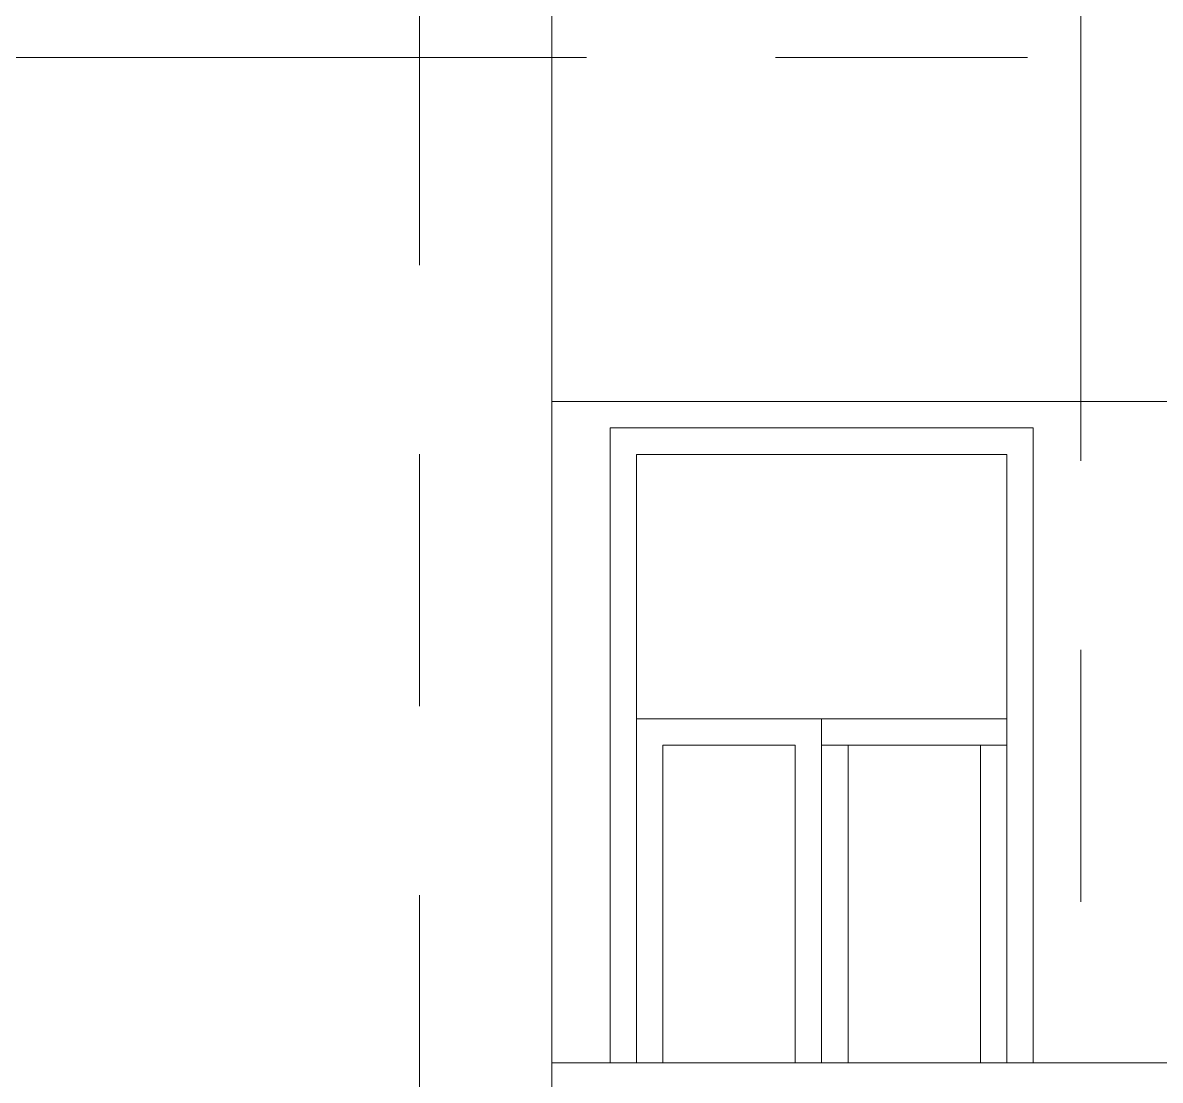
# Model space of a CAD drawing. Header units: millimetres. Extents: x -99196 to 15601, y -9661 to 93550.
# Drawn here: x -26701 to -24550, y 29867 to 31866 of the extents above; entities that cross this region are included whole.
import ezdxf

# ---------------------------------------------------------------- set-up
doc = ezdxf.new("R2010")
doc.units = ezdxf.units.MM
doc.linetypes.add('Centre', pattern=[31.75, 6.35, -4.7625, 15.875, -4.7625])
for name, color, linetype, lineweight in [('CUA', 31, 'Continuous', 9), ('NET-THAY', 2, 'Continuous', 9), ('TRUC', 225, 'Continuous', 5)]:
    doc.layers.add(name, color=color, linetype=linetype, lineweight=lineweight)

# ---------------------------------------------------------------- blocks, each defined once
blk = doc.blocks.new('X-PHONG NGU 1 - X-PHONG NGU 850-1366102-MẶT ĐỨNG 14-1')
at = {"layer": 'CUA'}
for p, q in [((-10190.5, 20000), (-10190.5, 21200)), ((-9390.5, 21200), (-10190.5, 21200)), ((-9390.5, 21200), (-9390.5, 20000)), ((-10140.5, 21150), (-10140.5, 20000)), ((-10140.5, 21150), (-9440.5, 21150)), ((-9440.5, 20000), (-9440.5, 21150)), ((-9790.5, 20650), (-10140.5, 20650)), ((-10140.5, 20000), (-10140.5, 20650)), ((-9790.5, 20650), (-9790.5, 20000)), ((-9790.5, 20650), (-9440.5, 20650)), ((-10090.5, 20600), (-10090.5, 20000)), ((-10090.5, 20600), (-9840.5, 20600)), ((-9840.5, 20000), (-9840.5, 20600)), ((-9790.5, 20600), (-9440.5, 20600)), ((-9740.5, 20600), (-9490.5, 20600)), ((-9740.5, 20600), (-9740.5, 20000)), ((-9490.5, 20000), (-9490.5, 20600))]:
    blk.add_line(p, q, dxfattribs=at)
blk = doc.blocks.new('A$C677B3655')
at = {"layer": 'NET-THAY'}
for p, q in [((-38918.3, 2600), (-38118.3, 2600)), ((-38918.3, 1400), (-38918.3, 2600)), ((-38118.3, 2600), (-38118.3, 1400)), ((-36828.3, 1400), (-39028.3, 1400))]:
    blk.add_line(p, q, dxfattribs=at)
for points in [[(-36828.3, 2650), (-39028.3, 2650)], [(-39028.3, 1400), (-39028.3, 2650)]]:
    blk.add_lwpolyline(points, dxfattribs=at)
at = {"layer": 'CUA'}
blk.add_blockref('X-PHONG NGU 1 - X-PHONG NGU 850-1366102-MẶT ĐỨNG 14-1', (-28727.7, -18600), dxfattribs=at)

msp = doc.modelspace()

# ---------------------------------------------------------------- linework, layer by layer
at = {"layer": 'NET-THAY'}
msp.add_lwpolyline([(-25700.4, 91900), (-25700.5, 21250)], dxfattribs=at)
at = {"layer": 'TRUC', "linetype": 'Centre', "ltscale": 75}
for p, q in [((-25950.5, -7525.8), (-25950.5, 91838.4)), ((-24700.5, -5514.5), (-24700.5, 91838.4)), ((-99096.4, 31800), (15600.6, 31800))]:
    msp.add_line(p, q, dxfattribs=at)

# ---------------------------------------------------------------- block references
at = {"layer": 'NET-THAY'}
msp.add_blockref('A$C677B3655', (13327.7, 28500), dxfattribs=at)

doc.saveas('drawing.dxf')
